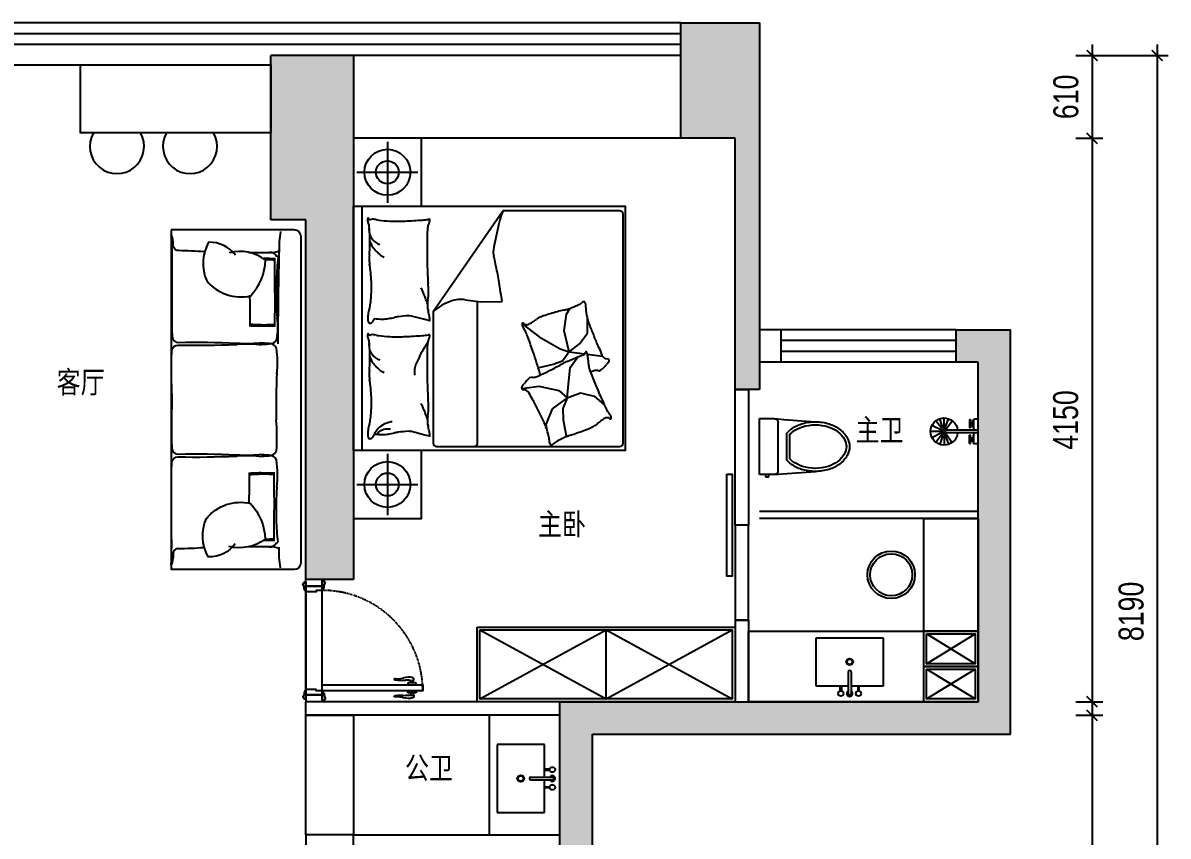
# Model space of a CAD drawing. Header units: millimetres. Extents: x -23568 to 99064, y -162914 to -58422.
# Drawn here: x 23442 to 31877, y -105884 to -99894 of the extents above; entities that cross this region are included whole.
import ezdxf

# ---------------------------------------------------------------- set-up
doc = ezdxf.new("R2010")
doc.units = ezdxf.units.MM
doc.header["$LTSCALE"] = 0.01
doc.linetypes.add('DASHED', pattern=[0.75, 0.5, -0.25])
doc.layers.add('FF-FURN', color=51, linetype='Continuous')
doc.styles.add('-宋体', font='simfang.ttf', dxfattribs={"width": 0.8})
doc.styles.add('DIM_FONT', font='SIMPLEX.shx', dxfattribs={"width": 0.8})
doc.styles.add('英文字体', font='stylu.ttf', dxfattribs={"width": 0.8})
doc.dimstyles.new('t-60', dxfattribs={"dimscale": 80, "dimtxt": 2.3, "dimasz": 1, "dimexe": 1, "dimexo": 1, "dimgap": 0.5, "dimtad": 0, "dimdec": 0, "dimrnd": 5, "dimzin": 0, "dimdsep": 46, "dimtxsty": '英文字体', "dimblk": 'ARCHTICK', "dimcen": 0.09, "dimdle": 1, "dimclrd": 8, "dimclre": 8, "dimclrt": 2, "dimadec": 0, "dimazin": 0, "dimtfac": 1, "dimtdec": 0, "dimtix": 1, "dimtmove": 2, "dimatfit": 2, "dimldrblk": 'DOT', "dimfxl": 0, "dimtvp": 1, "dimtolj": 1, "dimtzin": 0, "dimarcsym": 0})

# ---------------------------------------------------------------- blocks, each defined once
blk = doc.blocks.new('_ArchTick')
at = {"color": 0, "linetype": 'ByBlock', "const_width": 0.15}
blk.add_lwpolyline([(-0.5, -0.5), (0.5, 0.5)], dxfattribs=at)
blk = doc.blocks.new('*D20')
at = {"color": 8, "lineweight": -2, "transparency": 16777216}
for p, q in [((31317.3, -100053.9), (31317.3, -100823.9)), ((31197.3, -100133.9), (31397.3, -100133.9)), ((31197.3, -100743.9), (31397.3, -100743.9))]:
    blk.add_line(p, q, dxfattribs=at)
at = {"layer": 'Defpoints', "color": 0, "transparency": 16777216}
for p in [(31117.3, -100133.9), (31117.3, -100743.9), (31317.3, -100743.9)]:
    blk.add_point(p, dxfattribs=at)
at = {"color": 8, "lineweight": -2, "transparency": 16777216, "xscale": 80, "yscale": 80, "zscale": 80}
for p, rotation in [((31317.3, -100133.9), 90), ((31317.3, -100743.9), 270)]:
    blk.add_blockref('_ArchTick', p, dxfattribs=dict(at, rotation=rotation))
at = {"color": 2, "transparency": 16777216, "insert": (31125.1, -100438.9), "char_height": 184, "attachment_point": 5, "rotation": 90, "style": '英文字体'}
blk.add_mtext('\\A1;610', dxfattribs=at)
blk = doc.blocks.new('_DOT')
at = {"color": 0, "linetype": 'ByBlock'}
blk.add_line((-0.5, 0), (-1, 0), dxfattribs=at)
at = {"color": 0, "linetype": 'ByBlock', "const_width": 0.5}
blk.add_lwpolyline([(-0.25, 0, 1), (0.25, 0, 1)], format="xyb", close=True, dxfattribs=at)
blk = doc.blocks.new('*D21')
at = {"color": 8, "lineweight": -2, "transparency": 16777216}
for p, q in [((31317.3, -100663.9), (31317.3, -104973.9)), ((31197.3, -100743.9), (31397.3, -100743.9)), ((31197.3, -104893.9), (31397.3, -104893.9))]:
    blk.add_line(p, q, dxfattribs=at)
at = {"layer": 'Defpoints', "color": 0, "transparency": 16777216}
for p in [(31117.3, -100743.9), (31117.3, -104893.9), (31317.3, -104893.9)]:
    blk.add_point(p, dxfattribs=at)
at = {"color": 8, "lineweight": -2, "transparency": 16777216, "xscale": 80, "yscale": 80, "zscale": 80}
for p, rotation in [((31317.3, -100743.9), 90), ((31317.3, -104893.9), 270)]:
    blk.add_blockref('_ArchTick', p, dxfattribs=dict(at, rotation=rotation))
at = {"color": 2, "transparency": 16777216, "insert": (31123.7, -102818.9), "char_height": 184, "attachment_point": 5, "rotation": 90, "style": '英文字体'}
blk.add_mtext('\\A1;4150', dxfattribs=at)
blk = doc.blocks.new('*D22')
at = {"color": 8, "lineweight": -2, "transparency": 16777216}
for p, q in [((31317.3, -104913.9), (31317.3, -107553.9)), ((31197.3, -104993.9), (31397.3, -104993.9)), ((31197.3, -107473.9), (31397.3, -107473.9))]:
    blk.add_line(p, q, dxfattribs=at)
at = {"layer": 'Defpoints', "color": 0, "transparency": 16777216}
for p in [(31117.3, -104993.9), (31117.3, -107473.9), (31317.3, -107473.9)]:
    blk.add_point(p, dxfattribs=at)
at = {"color": 8, "lineweight": -2, "transparency": 16777216, "xscale": 80, "yscale": 80, "zscale": 80}
for p, rotation in [((31317.3, -104993.9), 90), ((31317.3, -107473.9), 270)]:
    blk.add_blockref('_ArchTick', p, dxfattribs=dict(at, rotation=rotation))
at = {"color": 2, "transparency": 16777216, "insert": (31123.7, -106233.9), "char_height": 184, "attachment_point": 5, "rotation": 90, "style": '英文字体'}
blk.add_mtext('\\A1;2480', dxfattribs=at)
blk = doc.blocks.new('*D35')
at = {"color": 8, "lineweight": -2, "transparency": 16777216}
for p, q in [((31797.3, -100053.9), (31797.3, -108403.9)), ((31397.3, -100133.9), (31877.3, -100133.9)), ((31397.3, -108323.9), (31877.3, -108323.9))]:
    blk.add_line(p, q, dxfattribs=at)
at = {"layer": 'Defpoints', "color": 0, "transparency": 16777216}
for p in [(31317.3, -100133.9), (31317.3, -108323.9), (31797.3, -108323.9)]:
    blk.add_point(p, dxfattribs=at)
at = {"color": 8, "lineweight": -2, "transparency": 16777216, "xscale": 80, "yscale": 80, "zscale": 80}
for p, rotation in [((31797.3, -100133.9), 90), ((31797.3, -108323.9), 270)]:
    blk.add_blockref('_ArchTick', p, dxfattribs=dict(at, rotation=rotation))
at = {"color": 2, "transparency": 16777216, "insert": (31605.6, -104228.9), "char_height": 184, "attachment_point": 5, "rotation": 90, "style": '英文字体'}
blk.add_mtext('\\A1;8190', dxfattribs=at)
blk = doc.blocks.new('dfqew')
at = {"color": 4}
for p, q in [((-4534.3, -9019.4), (-4534.3, -7019.4)), ((-4534.3, -7019.4), (-2734.3, -7019.4)), ((-2734.3, -7019.4), (-2734.3, -9019.4)), ((-2734.3, -9019.4), (-4534.3, -9019.4))]:
    blk.add_line(p, q, dxfattribs=at)
at = {"color": 8}
for p, q in [((-4534.3, -7082.2), (-2734.3, -7082.2)), ((-4419.8, -7545.4), (-4395.1, -7446.3)), ((-3568.8, -7545.4), (-3544, -7446.3)), ((-4428.9, -7581.4), (-4419.8, -7545.4)), ((-3577.8, -7581.4), (-3568.8, -7545.4)), ((-4503.3, -7629.6), (-4503.3, -8980.8)), ((-3510.1, -7605.6), (-4479.3, -7605.6)), ((-3510.1, -7605.6), (-2768.4, -8118.5)), ((-3423.1, -7842.8), (-3439.4, -7957.3)), ((-4479.3, -7932.7), (-3435.9, -7932.7)), ((-3439.4, -7957.3), (-3437.3, -8113.4)), ((-2768.4, -8980.8), (-2768.4, -8118.5)), ((-4077, -8261.3), (-4060.5, -8385.1)), ((-3601.2, -8261.5), (-3696.2, -8386.2)), ((-4060.5, -8385.1), (-4091.5, -8531.5)), ((-3900.2, -8490.5), (-3923.9, -8383.8)), ((-3696.2, -8386.2), (-3786.3, -8542.7)), ((-4341.3, -8436.6), (-4370.2, -8440.8)), ((-4227.7, -8482), (-4341.3, -8436.6)), ((-4145.2, -8593.4), (-4227.7, -8482)), ((-3876.5, -8559.3), (-3900.2, -8490.5)), ((-4425.9, -8585.2), (-4429.8, -8592.9)), ((-4308.2, -8564.5), (-4425.9, -8585.2)), ((-4225.7, -8560.4), (-4308.2, -8564.5)), ((-4145.2, -8593.4), (-4225.7, -8560.4)), ((-4091.5, -8531.5), (-4145.2, -8593.4)), ((-4145.2, -8593.4), (-4108, -8692.4)), ((-4145.2, -8593.4), (-3922.2, -8616.1)), ((-3877.5, -8592.5), (-3849.9, -8660)), ((-3807.7, -8609), (-3876.5, -8559.3)), ((-3786.3, -8542.7), (-3807.7, -8609)), ((-3807.7, -8609), (-3653.5, -8571.1)), ((-3653.5, -8571.1), (-3530.2, -8587.7)), ((-3530.2, -8587.7), (-3486.9, -8611.8)), ((-3922.2, -8616.1), (-3862.4, -8659.4)), ((-3862.4, -8659.4), (-3847.9, -8669.7)), ((-3849.9, -8660), (-3828.6, -8712.2)), ((-3807.7, -8609), (-3821.8, -8722)), ((-3807.7, -8609), (-3748.4, -8684.9)), ((-3748.4, -8684.9), (-3670.1, -8741.8)), ((-4108, -8692.4), (-4132.8, -8791.4)), ((-3824, -8739.6), (-3838.2, -8853.1)), ((-3670.1, -8741.8), (-3558.6, -8741.8)), ((-4132.8, -8791.4), (-4197.1, -8866.5)), ((-4479.3, -9004.8), (-2792.4, -9004.8))]:
    blk.add_line(p, q, dxfattribs=at)
for centre, radius, start, end in [((-4432.5, -7141.9), 15.7, 101.27238, 206.58052), ((-4409.9, -7130.6), 41, 206.58052, 265.59979), ((-4414.4, -7232.9), 108.5, 90, 101.27238), ((-4414.4, -7317.8), 193.4, 81.56281, 90), ((-4439.7, -7488.3), 365.7, 74.25602, 81.56281), ((-4261.6, -6856.5), 290.7, 254.25602, 262.45315), ((-4192.2, -6332.5), 819.2, 262.45315, 270), ((-4192.2, -5893), 1258.8, 270, 276.0867), ((-4126, -6513.1), 635.1, 276.0867, 280.18988), ((-3981.3, -7318.2), 182.9, 92.53859, 100.18988), ((-3974, -7482.8), 347.6, 85.19815, 92.53859), ((-3857.2, -6092.2), 1047.8, 265.19815, 269.42426), ((-3596.2, -7530.9), 470, 128.38857, 133.81151), ((-3830.8, -7234.8), 92.1, 117.23959, 128.38857), ((-3744.5, -7402.5), 280.8, 110.86028, 117.23959), ((-3849.7, -5347), 1793.1, 269.42426, 271.90789), ((-3754.8, -7252), 119, 126.08636, 143.82335), ((-3754.8, -7252), 119, 105.93524, 126.08636), ((-3822.8, -6154.7), 984.9, 271.90789, 275.25919), ((-3754.8, -7252), 119, 85.78412, 105.93524), ((-3738.5, -7071.1), 64.7, 275.25919, 300.65125), ((-3687.8, -7156.6), 34.7, 85.69746, 120.65125), ((-3687.5, -7152), 30.1, 68.2117, 85.69746), ((-3665.6, -7140.3), 18.7, 158.0096, 201.42098), ((-3973, -7125.3), 295.2, 347.89054, 351.86652), ((-3678.2, -7135.2), 5.13, 78.10694, 158.0096), ((-3719.7, -7161.5), 39.3, 351.86652, 21.42098), ((-3676.6, -7127.4), 2.78, 258.10694, 19.56397), ((-3677.8, -7127.9), 4.1, 19.56397, 68.2117), ((-3581.5, -7141.9), 15.7, 101.27238, 206.58052), ((-3558.8, -7130.6), 41, 206.58052, 265.59979), ((-3563.3, -7232.9), 108.5, 90, 101.27238), ((-3563.3, -7317.8), 193.4, 81.56281, 90), ((-3588.6, -7488.3), 365.7, 74.25602, 81.56281), ((-3410.5, -6856.5), 290.7, 254.25602, 262.45315), ((-3341.1, -6332.5), 819.2, 262.45315, 270), ((-3341.1, -5893), 1258.8, 270, 276.0867), ((-3275, -6513.1), 635.1, 276.0867, 280.18988), ((-3130.3, -7318.2), 182.9, 92.53859, 100.18988), ((-3123, -7482.8), 347.6, 85.19815, 92.53859), ((-3006.1, -6092.2), 1047.8, 265.19815, 269.42426), ((-2745.1, -7530.9), 470, 128.38857, 133.81151), ((-2979.7, -7234.8), 92.1, 117.23959, 128.38857), ((-2893.4, -7402.5), 280.8, 110.86028, 117.23959), ((-2998.6, -5347), 1793.1, 269.42426, 271.90789), ((-2903.7, -7252), 119, 126.08636, 143.82335), ((-2903.7, -7252), 119, 105.93524, 126.08636), ((-2971.7, -6154.7), 984.9, 271.90789, 275.25919), ((-2903.7, -7252), 119, 85.78412, 105.93524), ((-2887.4, -7071.1), 64.7, 275.25919, 300.65125), ((-2836.7, -7156.6), 34.7, 85.69746, 120.65125), ((-2836.4, -7152), 30.1, 68.2117, 85.69746), ((-2814.5, -7140.3), 18.7, 158.0096, 201.42098), ((-3121.9, -7125.3), 295.2, 347.89054, 351.86652), ((-2868.6, -7161.5), 39.3, 351.86652, 21.42098), ((-2827.1, -7135.2), 5.13, 78.10694, 158.0096), ((-2825.5, -7127.4), 2.78, 258.10694, 19.56397), ((-2826.7, -7127.9), 4.1, 19.56397, 68.2117), ((-3826.6, -7235.3), 590.2, 173.76764, 180), ((-4172, -7235.3), 244.8, 180, 189.68437), ((-4478.8, -7277.7), 107.8, 41.44291, 53.73593), ((-4490.1, -7320.9), 167.9, 45.09762, 62.79641), ((-4445.3, -7248.1), 63.1, 25.35512, 41.44291), ((-4552.1, -7298.7), 181.3, 21.81492, 25.35512), ((-4612.8, -7323), 246.7, 18.7799, 21.81492), ((-4443.1, -7265.3), 67.4, 0, 18.7799), ((-4490.1, -7320.9), 167.9, 27.39883, 45.09762), ((-4490.1, -7320.9), 167.9, 16.51498, 27.39883), ((-3739, -7339.7), 240.2, 151.68324, 156.99723), ((-3898.4, -7253.8), 59.2, 140.96506, 151.68324), ((-3734.5, -7386.8), 270.2, 133.81151, 140.96506), ((-3754.8, -7252), 119, 143.82335, 161.56035), ((-2601.6, -7351.8), 1095.7, 172.3191, 176.63125), ((-3451.6, -7237.1), 238, 167.89054, 172.3191), ((-2975.5, -7235.3), 590.2, 173.76764, 180), ((-3320.9, -7235.3), 244.8, 180, 189.68437), ((-2887.9, -7339.7), 240.2, 151.68324, 156.99723), ((-3047.3, -7253.8), 59.2, 140.96506, 151.68324), ((-2883.4, -7386.8), 270.2, 133.81151, 140.96506), ((-2903.7, -7252), 119, 143.82335, 161.56035), ((-1750.6, -7351.8), 1095.7, 172.3191, 176.63125), ((-2600.5, -7237.1), 238, 167.89054, 172.3191), ((-3369.9, -7098.4), 1058.4, 189.68437, 192.19838), ((-4776.4, -7402.4), 380.5, 8.00505, 12.19838), ((-4485.5, -7265.3), 109.8, 345.31489, 0), ((-4490.1, -7320.9), 167.9, 5.63113, 16.51498), ((-2882.3, -7335.2), 814.5, 176.63125, 181.63309), ((-2518.8, -7098.4), 1058.4, 189.68437, 192.19838), ((-3925.3, -7402.4), 380.5, 8.00505, 12.19838), ((-2031.3, -7335.2), 814.5, 176.63125, 181.63309), ((-5182.4, -7459.5), 790.5, 2.66488, 8.00505), ((-4473.9, -7426.6), 81.3, 345.95481, 2.66488), ((-2058.9, -7311.8), 1638.3, 181.63309, 183.05496), ((12644.6, -6527), 16362.7, 183.05496, 183.50486), ((-4331.3, -7459.5), 790.5, 2.66488, 8.00505), ((-3622.8, -7426.6), 81.3, 345.95481, 2.66488), ((-1207.8, -7311.8), 1638.3, 181.63309, 183.05496), ((13495.7, -6527), 16362.7, 183.05496, 183.50486), ((-3957.9, -7794.6), 326.5, 85.91723, 93.5552), ((-3939.6, -7538.4), 69.6, 69.32572, 85.91723), ((-4129.7, -8042.1), 608, 65.67347, 69.32572), ((-4587.3, -9054.3), 1718.7, 63.50152, 65.67347), ((-4427.8, -7581.7), 1.1, 165.95506, 274.08294), ((-4450.8, -7258.7), 324.9, 274.08294, 279.4841), ((-4442.7, -7307.3), 275.6, 279.4841, 287.38641), ((-4317.4, -7707.4), 143.7, 96.43405, 107.38641), ((-4313.9, -7738.6), 175.1, 78.44144, 96.43405), ((-4566.7, -6717), 886.4, 287.19822, 289.42798), ((-4223.5, -7296.6), 276.1, 258.44144, 272.74906), ((-4566.7, -6717), 886.4, 289.42798, 291.65774), ((-4566.7, -6717), 886.4, 291.65774, 293.48441), ((-4566.7, -6717), 886.4, 293.48441, 295.31107), ((-4291.1, -5888.6), 1685.7, 272.74906, 274.61758), ((-4037.9, -9023.9), 1459.7, 92.60963, 94.61758), ((-3920.7, -11596.1), 4034.6, 90.97038, 92.60963), ((-3872.8, -14423.2), 6862.2, 89.71346, 90.97038), ((-3845.4, -8957.9), 1396.8, 86.42603, 89.71346), ((-3987.8, -7851.8), 375.2, 57.86502, 63.50152), ((-4253.3, -8274.5), 874.3, 54.17371, 57.86502), ((-3769.3, -7738.5), 175.1, 77.13096, 86.42603), ((-3742.4, -7620.9), 54.3, 62.71588, 77.13096), ((-3675.3, -7490.7), 92.1, 242.71588, 253.77885), ((-3671.7, -7478.3), 105, 253.77885, 262.87961), ((-3302.8, -7503.8), 385.4, 183.50486, 189.99836), ((-3684.5, -7580.9), 1.59, 262.87961, 343.30223), ((-3705.2, -7574.7), 23.2, 343.30223, 9.99836), ((-3576.7, -7581.7), 1.1, 165.95506, 274.08294), ((-3599.8, -7258.7), 324.9, 274.08294, 279.4841), ((-3591.6, -7307.3), 275.6, 279.4841, 287.38641), ((-3466.3, -7707.4), 143.7, 96.43405, 107.38641), ((-3462.8, -7738.6), 175.1, 78.44144, 96.43405), ((-3715.6, -6717), 886.4, 287.19822, 289.42798), ((-3372.4, -7296.6), 276.1, 258.44144, 272.74906), ((-3715.6, -6717), 886.4, 289.42798, 291.65774), ((-3715.6, -6717), 886.4, 291.65774, 293.48441), ((-3715.6, -6717), 886.4, 293.48441, 295.31107), ((-3440, -5888.6), 1685.7, 272.74906, 274.61758), ((-3186.8, -9023.9), 1459.7, 92.60963, 94.61758), ((-3069.6, -11596.1), 4034.6, 90.97038, 92.60963), ((-3021.7, -14423.2), 6862.2, 89.71346, 90.97038), ((-2994.4, -8957.9), 1396.8, 86.42603, 89.71346), ((-2918.2, -7738.5), 175.1, 77.13096, 86.42603), ((-2891.3, -7620.9), 54.3, 62.71588, 77.13096), ((-2824.2, -7490.7), 92.1, 242.71588, 253.77885), ((-2820.6, -7478.3), 105, 253.77885, 262.87961), ((-2451.7, -7503.8), 385.4, 183.50486, 189.99836), ((-2833.4, -7580.9), 1.59, 262.87961, 343.30223), ((-2854.1, -7574.7), 23.2, 343.30223, 9.99836), ((-4479.3, -7629.6), 24, 90, 180), ((-3856.6, -7892.8), 450.1, 20.14884, 39.64454), ((-3637, -7812.2), 216.1, 351.86442, 20.14884), ((-4479.3, -7908.7), 24, 180, 270), ((-4044.5, -3618.2), 4536.1, 277.692, 279.49502), ((-3808.5, -5029.1), 3105.6, 279.49502, 281.67414), ((-3791, -5113.9), 3018.9, 281.67414, 283.1904), ((-3048.9, -8280.1), 233, 97.73038, 103.1904), ((-3070.9, -8118.3), 69.8, 79.27244, 97.73038), ((-3965.8, -12842), 4877.5, 77.07446, 79.27244), ((-3051.2, -8857), 788.9, 74.06481, 77.07446), ((-3439.2, -10216), 2202.2, 72.26361, 74.06481), ((-4072.5, -8272.2), 15.3, 51.18639, 183.24549), ((-4115.3, -8325.5), 83.6, 45.8726, 51.18639), ((-4019.3, -8226.5), 54.2, 225.8726, 232.47126), ((-3593.7, -8331.7), 72.2, 110.34521, 128.58539), ((-3604.1, -8303.7), 42.3, 86.05164, 110.34521), ((-3601.6, -8266.8), 5.32, 13.28084, 86.05164), ((-3603.7, -8267.3), 7.55, 306.57918, 13.28084), ((-3085.3, -10506.4), 2419.5, 116.41465, 117.49986), ((-5815, -5010.9), 3716.6, 296.41465, 297.29024), ((-4130.7, -8275.5), 43, 297.29024, 3.24549), ((-3772.8, -7905.5), 459, 232.47126, 233.7837), ((-4512.3, -8915.3), 792.6, 52.78491, 53.7837), ((-4190.8, -8492.1), 261.1, 46.47756, 52.78491), ((-4075, -8370.1), 92.9, 35.89357, 46.47756), ((-4021.7, -8331.5), 27.1, 351.95082, 35.89357), ((-3940.4, -8343), 55, 171.95082, 202.41622), ((-5042.3, -4776), 3774, 286.60846, 289.08362), ((-5807.1, -2565.5), 6113.1, 289.08362, 290.12867), ((-4049.1, -7362), 1004.5, 290.12867, 292.70692), ((-3698, -8201), 95, 292.70692, 308.58539), ((-3514.8, -8300.7), 92.6, 169.59261, 177.27138), ((-3588.9, -8297.1), 18.3, 177.27138, 194.57091), ((-3561, -8289.9), 47.2, 194.57091, 206.81793), ((-3589.1, -8287), 17, 126.57918, 169.59261), ((-3226.1, -8120.6), 422.4, 206.81793, 210.90563), ((-3388.9, -8218), 232.7, 210.90563, 219.70047), ((-4625.9, -7737.3), 748.4, 290.74863, 297.49208), ((-7514.6, -2186.3), 7006, 297.49208, 297.84822), ((-821.5, -14855.1), 7322.2, 117.49986, 117.84822), ((-2875.9, -7903.9), 1206.5, 202.41622, 205.05285), ((-4003.6, -8258.5), 139.9, 280.73662, 286.60846), ((-2135.1, -7557.7), 2024.2, 205.05285, 207.08835), ((-3642.7, -8428.8), 97.2, 26.07349, 39.70047), ((-3767.2, -8489.7), 235.8, 17.8396, 26.07349), ((-5830.8, -9153.8), 2403.6, 15.26254, 17.8396), ((-4486.9, -8475), 6.97, 121.69174, 179.03864), ((-4473.8, -8475.2), 20.1, 179.03864, 229.49135), ((-4458.5, -8521), 61.1, 103.04023, 121.69174), ((-4545.7, -8559.4), 90.6, 26.33318, 49.49135), ((-4456.1, -8531.5), 71.8, 86.61188, 103.04023), ((-7327.3, -9936.1), 3194.3, 25.17315, 26.33318), ((-4447.4, -8384.3), 75.6, 266.61188, 282.62522), ((-4543.6, -7954.6), 516, 282.62522, 290.74863), ((-2265, -7624.1), 1878.3, 207.08835, 209.93597), ((-4631.6, -8669.2), 215.7, 20.70812, 25.17315), ((-5042.1, -8824.3), 654.5, 18.23689, 20.70812), ((-4115.6, -8689.8), 257.2, 22.23548, 29.93597), ((-5420, -9041.7), 1977.8, 13.841, 15.26254), ((-2864.1, -8412), 654.5, 193.841, 196.31224), ((-3285.3, -8535.2), 215.7, 196.31224, 200.77727), ((-2542, -8000.6), 1977.8, 198.23689, 199.65842), ((-2141, -7857.3), 2403.6, 199.65842, 202.23548), ((-500.4, -7478.6), 3194.3, 200.77727, 201.9373), ((-3379.3, -8638.1), 90.6, 201.9373, 225.09547), ((-4147.6, -8677.6), 235.8, 202.23548, 210.46937), ((-2591.6, -12282.7), 3774, 111.00435, 113.4795), ((-5094.5, -9163.7), 1206.5, 18.02034, 19.34479), ((-3894.2, -8890.1), 139.9, 98.12157, 111.00435), ((-3902.7, -8830.4), 79.6, 85.48816, 98.12157), ((-3889.7, -8665.8), 85.5, 265.48816, 277.67836), ((-3907.1, -8537.2), 215.2, 277.67836, 284.88069), ((-3791.5, -8972), 234.6, 97.98224, 104.88069), ((-3803, -8701.7), 27.7, 202.23548, 252.81326), ((-3818.5, -8780), 40.8, 85.74068, 97.98224), ((-3814.6, -8728.3), 11, 265.74068, 289.37993), ((-3812.8, -8733.5), 5.6, 289.37993, 72.81326), ((-3362.3, -9463.9), 748.4, 106.35275, 113.0962), ((-3427.8, -9241), 516, 98.22934, 106.35275), ((-3490.8, -8805.1), 75.6, 82.216, 98.22934), ((-3470.8, -8659), 71.8, 262.216, 278.64435), ((-3469.2, -8669.7), 61.1, 278.64435, 297.29586), ((-3457.5, -8716.6), 20.1, 354.64276, 45.09547), ((-3444.4, -8717.8), 6.97, 297.29586, 354.64276), ((-4267, -8747.9), 97.2, 210.46937, 224.09635), ((-4504, -8977.5), 232.7, 35.30151, 44.09635), ((-4658.8, -9087.1), 422.4, 31.21381, 35.30151), ((-1659.7, -14428.1), 6113.1, 113.4795, 114.52455), ((-3999.4, -8807.4), 55, 347.55494, 18.02034), ((-3919.3, -8825.1), 27.1, 167.55494, 211.49769), ((-3863.2, -8790.7), 92.9, 211.49769, 222.08167), ((-3738.3, -8678), 261.1, 222.08167, 228.38902), ((-3814.9, -8889.3), 43, 112.89436, 178.84961), ((-2385.7, -12273.5), 3716.6, 112.01877, 112.89436), ((-4686.2, -6584.9), 2419.5, 292.01877, 293.10398), ((-6610.1, -2075.4), 7322.2, 293.10398, 293.45233), ((-907.6, -15220), 7006, 113.0962, 113.45233), ((-4293.5, -8911.9), 7.55, 130.97506, 197.67673), ((-4295.7, -8912.6), 5.32, 197.67673, 270.44752), ((-4309.6, -8893.4), 17, 310.97506, 353.98849), ((-4337.9, -8892.7), 47.2, 18.96679, 31.21381), ((-4296, -8875.6), 42.3, 270.44752, 294.74109), ((-4310.6, -8883.3), 18.3, 1.66726, 18.96679), ((-4384.8, -8885.5), 92.6, 353.98849, 1.66726), ((-4308.5, -8848.5), 72.2, 294.74109, 312.98127), ((-4194.5, -8970.8), 95, 117.1028, 132.98127), ((-3780.1, -9780.4), 1004.5, 114.52455, 117.1028), ((-3385.4, -8280.7), 792.6, 228.38902, 229.38782), ((-4200.1, -9230.8), 459, 48.07538, 49.38782), ((-3929.7, -8929.6), 54.2, 41.47671, 48.07538), ((-3826.4, -8838.3), 83.6, 221.47671, 226.7905), ((-3873.2, -8888.1), 15.3, 226.7905, 358.84961), ((-4479.3, -8980.8), 24, 180, 270), ((-2792.4, -8980.8), 24, 270, 0)]:
    blk.add_arc(centre, radius, start, end, dxfattribs=at)
blk = doc.blocks.new('门套门线条01【一卜川】')
at = {"color": 0, "linetype": 'ByBlock'}
blk.add_lwpolyline([(0, 0), (0, 7.5), (-9, 7.5), (-9, 13.5, -0.182064), (-37.4, 19.8, 0.571419), (-55.7, 13.5), (-60, 13.5), (-60, 0)], format="xyb", close=True, dxfattribs=at)
blk = doc.blocks.new('*U68')
at = {"color": 8, "linetype": 'ByBlock'}
for p, q in [((-89.6, 690.4), (-89.6, 675.2)), ((-75, 690.4), (-89.6, 690.4)), ((-89.6, 675.2), (-89.6, 640.4)), ((-89.6, 675.2), (-89.6, 640.4)), ((-75, 629.6), (-75, 690.4)), ((-30, 629.6), (-30, 690.4)), ((-30, 690.4), (-15.4, 690.4)), ((-15.4, 690.4), (-15.4, 675.2)), ((-15.4, 675.2), (-15.4, 640.4)), ((-15.4, 675.2), (-15.4, 640.4)), ((-107.2, 673.5), (-115.9, 673.5)), ((-107.2, 647.1), (-107.2, 673.5)), ((-89.6, 669.4), (-107.2, 669.4)), ((-89.6, 650.6), (-107.2, 650.6)), ((-89.6, 640.4), (-89.6, 629.6)), ((-89.6, 629.6), (-75, 629.6)), ((-15.4, 629.6), (-30, 629.6)), ((-15.4, 669.4), (2.2, 669.4)), ((-15.4, 650.6), (2.2, 650.6)), ((-15.4, 640.4), (-15.4, 629.6)), ((2.2, 647.1), (2.2, 673.5)), ((2.2, 673.5), (10.9, 673.5)), ((-30, 0), (-770, 0)), ((-40, -120), (-760, -120))]:
    blk.add_line(p, q, dxfattribs=at)
at = {"color": 4, "linetype": 'ByBlock'}
blk.add_lwpolyline([(-30, 0), (-75, 0), (-75, 740), (-30, 740)], close=True, dxfattribs=at)
for points in [[(-760, -120), (-800, -120), (-800, 0), (-770, 0), (-770, -45), (-760, -45), (-760, -120)], [(-40, -120), (0, -120), (0, 0), (-30, 0), (-30, -45), (-40, -45), (-40, -120)]]:
    blk.add_lwpolyline(points, dxfattribs=at)
at = {"color": 8, "linetype": 'DASHED', "lineweight": -2}
blk.add_arc((-30, 0), 740, 90.00008, 180, dxfattribs=at)
at = {"color": 8, "linetype": 'ByBlock'}
for centre, major_axis, start_param, end_param in [((-10.9, 636.6), (-120, 0.1), -0.233047, 0.306451), ((-115.9, 661.3), (-8.59, 8.59), 5.497787, 6.813202), ((-264.2, 552.2), (-147, -1.8), 3.194781, 3.464277), ((-443.4, 580.7), (-336.3, 0.1), 3.005111, 3.247916), ((-23.6, 626.2), (-86, 0), -0.231441, 0.114669), ((-112.2, 647.1), (-3.58, -3.58), 2.124304, 2.356194), ((-99, 537.5), (-13.7, 13.7), 0.647464, 1.248663), ((-247, 554.8), (-91.7, 91.7), 3.813778, 3.981187), ((-115.4, 529.4), (-0.729, 0.729), 1.325662, 2.819982), ((-118.6, 536), (-5.92, -5.92), 1.238085, 2.228964)]:
    blk.add_ellipse(centre, major_axis=major_axis, ratio=1, start_param=start_param, end_param=end_param, dxfattribs=at)
at = {"color": 8, "linetype": 'ByBlock', "extrusion": (0, 0, -1)}
for centre, major_axis, start_param, end_param in [((338.4, 580.7), (336.3, 0.1), 3.005111, 3.247916), ((7.2, 647.1), (3.58, -3.58), 2.124304, 2.356194), ((-81.4, 626.2), (86, 0), -0.231441, 0.114669), ((10.9, 661.3), (8.59, 8.59), 5.497787, 6.813202), ((159.2, 552.2), (147, -1.8), 3.194781, 3.464277), ((-94.1, 636.6), (120, 0.1), -0.233047, 0.306451), ((13.6, 536), (5.92, -5.92), 1.238085, 2.228964), ((10.4, 529.4), (0.729, 0.729), 1.325662, 2.819982), ((-6, 537.5), (13.7, 13.7), 0.647464, 1.248663), ((142, 554.8), (91.7, 91.7), 3.813778, 3.981187)]:
    blk.add_ellipse(centre, major_axis=major_axis, ratio=1, start_param=start_param, end_param=end_param, dxfattribs=at)
at = {"color": 4}
blk.add_blockref('门套门线条01【一卜川】', (-780, 0), dxfattribs=at)
at = {"color": 4, "xscale": -1}
blk.add_blockref('门套门线条01【一卜川】', (-20, 0), dxfattribs=at)
at = {"color": 4, "xscale": -1, "rotation": 180}
blk.add_blockref('门套门线条01【一卜川】', (-770, -120), dxfattribs=at)
at = {"color": 4, "rotation": 180}
blk.add_blockref('门套门线条01【一卜川】', (-30, -120), dxfattribs=at)
blk = doc.blocks.new('werrrrrr')
at = {"color": 4}
for p, q in [((79297.3, -104523.9), (78947.3, -104523.9)), ((78947.3, -104523.9), (78947.3, -105023.9)), ((79297.3, -104758.9), (79297.3, -104523.9)), ((79297.3, -104763.9), (79297.3, -104758.9)), ((79335.4, -104704.6), (79304.7, -104704.6)), ((79304.7, -104704.6), (79304.7, -104712.8)), ((79304.7, -104712.8), (79335.4, -104712.8)), ((79195.2, -104763.9), (79354.5, -104763.9)), ((79195.2, -104783.9), (79354.5, -104783.9)), ((79297.3, -105023.9), (79297.3, -104783.9)), ((79304.7, -104843.2), (79304.7, -104834.9)), ((79304.7, -104834.9), (79335.4, -104834.9)), ((79335.4, -104843.2), (79304.7, -104843.2)), ((78947.3, -105023.9), (79297.3, -105023.9))]:
    blk.add_line(p, q, dxfattribs=at)
for centre, radius in [((79121.2, -104773.9), 25), ((79121.2, -104773.9), 20), ((79354.5, -104708.7), 19.5), ((79354.5, -104839), 19.5)]:
    blk.add_circle(centre, radius, dxfattribs=at)
for centre, radius, start, end in [((79354.5, -104773.9), 21.4, 207.80207, 152.19793), ((79195.2, -104773.9), 10, 90, 270), ((79354.5, -104773.9), 10, 270, 90)]:
    blk.add_arc(centre, radius, start, end, dxfattribs=at)
blk = doc.blocks.new('dgweeee')
at = {"color": 4}
for points in [[(49147.5, -97072.9), (51647.5, -97072.9), (51647.5, -96166.7, 0.414213), (51597.5, -96116.7), (49197.5, -96116.5, 0.413719), (49147.5, -96166.6), (49147.5, -97072.9)], [(49300.2, -97020.2, -0.447073), (49252.4, -97058.9, 0.096037), (49180.9, -97072.9, -0.010438), (49505.5, -97069.3), (49796, -97068.2, 0.01864), (49935.8, -97066.4, 0.392553), (49975.6, -97019.3, -0.014308), (49981.1, -96594.3, 0.002059), (49981.6, -96586.1)], [(50353.4, -97069.2), (50207.3, -97070.6, -0.015228), (50036.1, -97068.7, -0.392553), (49996.3, -97021.6, 0.014308), (49990.8, -96596.6, -0.002059), (49990.3, -96588.4)], [(50353.4, -97069.2), (50587.2, -97070.6, 0.015228), (50758.3, -97068.7, 0.392553), (50798.2, -97021.6, -0.014308), (50803.6, -96596.6, 0.002059), (50804.2, -96588.4)], [(51494.8, -97022.5, 0.457762), (51542.6, -97058.9, -0.096037), (51614.1, -97072.9, 0.019603), (51339.5, -97071.7), (51049.1, -97070.6, -0.01373), (50859.3, -97068.7, -0.392553), (50819.4, -97021.6, 0.014308), (50814, -96596.6, -0.002059), (50813.4, -96588.4)]]:
    blk.add_lwpolyline(points, format="xyb", dxfattribs=at)
at = {"color": 8}
for points in [[(49334.6, -96599.1, 0.244175), (49238.4, -96798.3, 0.235398), (49522.4, -96811.6, 0.288726), (49632.4, -96487.4, 0.178897), (49369.7, -96378.4, 0.232884), (49316.5, -96645.3, 0.787595)], [(51460.5, -96601.4, -0.244175), (51556.6, -96800.6, -0.235398), (51272.7, -96813.9, -0.288726), (51162.6, -96489.7, -0.178897), (51425.3, -96380.8, -0.232884), (51478.5, -96647.6, -0.787595)]]:
    blk.add_lwpolyline(points, format="xyb", dxfattribs=at)
at = {"color": 4}
for centre, radius, start, end in [((49296.2, -95393.6), 885.5, 261.12763, 270.93534), ((50011.1, -66327.5), 29960, 268.60653, 269.95241), ((49164.4, -96335.9), 148.6, 358.07852, 22.53923), ((49360.8, -96340.9), 47.9, 108.91734, 189.71605), ((49346.6, -96291.1), 4.64, 81.00205, 254.25052), ((49571.4, -94137.4), 2160.7, 264.04568, 268.45267), ((49604.6, -93285.2), 3013.6, 268.25885, 273.78429), ((49864, -96779.6), 492.1, 79.60185, 97.93697), ((49937.2, -96340.9), 47.9, 350.28395, 71.08266), ((50034.7, -96343.2), 47.9, 108.91734, 189.71605), ((50125.7, -96996.8), 707, 83.37957, 98.67176), ((50436.3, -92038.3), 4262.8, 266.81832, 271.46398), ((50674.1, -98060.9), 1765.9, 86.71509, 94.18698), ((50759.8, -96343.2), 47.9, 350.28395, 71.08266), ((50857.8, -96343.2), 47.9, 108.91734, 189.71605), ((50955.3, -97089.5), 799.7, 83.81083, 98.12596), ((51206.2, -94234.9), 2066.2, 265.42943, 272.10271), ((51223.6, -94139.8), 2160.7, 271.54733, 275.95432), ((51448.5, -96293.4), 4.64, 285.74948, 98.99795), ((51434.2, -96343.2), 47.9, 350.28395, 71.08266), ((51630.6, -96338.2), 148.6, 157.46077, 181.92148), ((51498.9, -95395.9), 885.5, 269.06466, 278.87237), ((25818.2, -96351.2), 23495.4, 359.63576, 0.00539), ((54273.5, -96657.6), 4300.1, 175.88457, 176.88245), ((45698.4, -96659.9), 4300.1, 3.11755, 4.11543), ((55096.1, -96659.9), 4300.1, 175.88457, 176.88245), ((46521.5, -96659.9), 4300.1, 3.11755, 4.11543), ((74976.8, -96353.5), 23495.4, 179.99461, 180.36424), ((48786, -96518.6), 1197.6, 356.77198, 4.54485), ((51186, -96521), 1197.6, 175.45515, 183.22802), ((49608.5, -96521), 1197.6, 356.77198, 4.54485), ((52009.1, -96521), 1197.6, 175.45515, 183.22802), ((53405.7, -97106.3), 4106.4, 176.11278, 178.79898), ((47389.3, -97108.6), 4106.4, 1.20102, 3.88722)]:
    blk.add_arc(centre, radius, start, end, dxfattribs=at)
at = {"linetype": 'Continuous'}
for centre, start, end in [((25818.2, -96351.2), 359.33051, 359.34887), ((74976.8, -96353.5), 180.65113, 180.66949), ((25818.2, -96351.2), 358.83745, 358.83921), ((74976.8, -96353.5), 181.16079, 181.16255)]:
    blk.add_arc(centre, 23495.4, start, end, dxfattribs=at)
at = {"color": 8}
for points, knots in [([(49354.8, -96313.5, 0), (49455.6, -96312.5, 0), (49647.2, -96310.7, 0), (49748.9, -96311.1, 0), (49849.8, -96312.2, 0), (49859.9, -96312.3, 0)], [0, 0, 0, 0, 302.434168, 574.75593, 605.177034, 605.177034, 605.177034, 605.177034]), ([(49359.6, -96307.6, 0), (49359.3, -96334.7, 0), (49359.1, -96363.3, 0), (49358.8, -96392, 0), (49358.8, -96393.6, 0)], [0, 0, 0, 0, 81.223458, 85.934134, 85.934134, 85.934134, 85.934134]), ([(49845.6, -96308.9, 0), (49846.7, -96336.3, 0), (49848.8, -96387.6, 0), (49846.6, -96451.4, 0), (49844.1, -96487.7, 0), (49843.2, -96500.1, 0)], [0, 0, 0, 0, 82.269455, 153.955563, 191.385536, 191.385536, 191.385536, 191.385536]), ([(49856.3, -96308.9, 0), (49856.5, -96335.9, 0), (49857, -96387.2, 0), (49857.5, -96451, 0), (49854.8, -96487.7, 0), (49853.9, -96500.1, 0)], [0, 0, 0, 0, 81.223458, 153.900336, 191.33031, 191.33031, 191.33031, 191.33031]), ([(51440.3, -96315.8, 0), (51339.5, -96314.7, 0), (51164.6, -96312.8, 0), (51062.8, -96314.2, 0), (50961.9, -96314.5, 0), (50935.1, -96314.6, 0)], [0, 0, 0, 0, 302.434168, 524.756165, 605.176235, 605.176235, 605.176235, 605.176235]), ([(50938.8, -96311.2, 0), (50938.5, -96338.2, 0), (50938.1, -96389.5, 0), (50937.6, -96453.4, 0), (50940.3, -96490, 0), (50941.2, -96502.4, 0)], [0, 0, 0, 0, 81.223458, 153.900336, 191.33031, 191.33031, 191.33031, 191.33031]), ([(50949.4, -96311.2, 0), (50948.3, -96338.6, 0), (50946.3, -96389.9, 0), (50948.5, -96453.7, 0), (50951, -96490, 0), (50951.8, -96502.4, 0)], [0, 0, 0, 0, 82.269455, 153.955563, 191.385536, 191.385536, 191.385536, 191.385536]), ([(51435.5, -96310, 0), (51435.7, -96337, 0), (51436, -96365.7, 0), (51436.2, -96394.3, 0), (51436.2, -96395.9, 0)], [0, 0, 0, 0, 81.223458, 85.934134, 85.934134, 85.934134, 85.934134]), ([(49634.5, -96496.4, 0), (49648.7, -96496.5, 0), (49612.5, -96497.6, 0), (49638.6, -96494.1, 0), (49832.2, -96494.3, 0), (49858.5, -96494.3, 0)], [281.623434, 281.623434, 281.623434, 281.623434, 324.409835, 826.166979, 905.174903, 905.174903, 905.174903, 905.174903]), ([(51160.6, -96498.8, 0), (51146.3, -96498.9, 0), (51132.6, -96499.9, 0), (51106.4, -96496.4, 0), (50962.9, -96496.6, 0), (50936.5, -96496.6, 0)], [281.623434, 281.623434, 281.623434, 281.623434, 324.409835, 826.166979, 905.174903, 905.174903, 905.174903, 905.174903])]:
    blk.add_open_spline(points, degree=3, knots=knots, dxfattribs=at)
for points in [[(49370.2, -96307.6, 0), (49369.3, -96332, 0), (49368.3, -96356.3, 0), (49368.1, -96380.6, 0)], [(51424.8, -96310, 0), (51425.8, -96334.3, 0), (51426.8, -96358.6, 0), (51427, -96382.9, 0)]]:
    blk.add_open_spline(points, degree=3, dxfattribs=at)
blk = doc.blocks.new('A$C22154822')
at = {"color": 4, "linetype": 'ByBlock'}
for p, q in [((0, 619.2), (0, 595.1)), ((18, 619.2), (0, 619.2)), ((0, 595.1), (18, 595.1)), ((17.6, 553.5), (17.6, 663.3)), ((17.6, 663.3), (429.3, 663.3)), ((429.3, 663.3), (429.3, 553.5)), ((17.6, 553.5), (22.2, 492.9)), ((45, 526.1), (401.8, 526.1)), ((429.3, 553.5), (424, 483.9)), ((22.2, 492.9), (40.4, 251.6)), ((424, 483.9), (406.4, 251.6))]:
    blk.add_line(p, q, dxfattribs=at)
at = {"color": 8}
for p, q in [((124, 462), (322.8, 462)), ((132.9, 439.2), (313.9, 439.2))]:
    blk.add_line(p, q, dxfattribs=at)
at = {"color": 4, "linetype": 'ByBlock', "extrusion": (0, 0, -1)}
for centre, major_axis, start_param, end_param in [((45, 553.5), (-27.4, 0.2), 4.706406, 6.277203), ((401.8, 553.5), (27.4, 0.2), 0.005983, 1.576779), ((382.3, 251.6), (-341.9, 2.5), -0.308477, -0.007269), ((64.5, 251.6), (-341.9, 3.3), 3.131975, 3.433183), ((304.3, 227.4), (-260.2, 4.9), -0.662429, -0.320136), ((142.5, 227.4), (-260.1, 6), 3.419823, 3.762116), ((254.8, 190.3), (-198.3, 3), -1.081292, -0.658592), ((223.4, 133.4), (133.4, 0.4), 1.573509, 2.078105), ((223.4, 133.4), (133.4, 0.1), 1.066958, 1.571554), ((192, 190.3), (198.3, 3), 0.65867, 1.081369)]:
    blk.add_ellipse(centre, major_axis=major_axis, ratio=1, start_param=start_param, end_param=end_param, dxfattribs=at)
at = {"color": 8, "extrusion": (0, 0, -1)}
for centre, major_axis, start_param, end_param in [((304.3, 275.8), (260.2, 4.9), 3.461724, 3.804017), ((254.8, 312.9), (198.1, 10.7), 3.839079, 4.046066), ((254.8, 312.9), (-174.3, 20.3), 0.527456, 0.686642), ((192, 312.9), (-124.1, 124.1), 1.553507, 1.712693), ((192, 312.9), (197.2, 21.7), -0.74098, -0.533994), ((142.5, 275.8), (260.2, 2), -0.635748, -0.293455), ((382.3, 251.6), (341.9, 2.6), 3.149227, 3.450435), ((382.3, 251.6), (-319, 1.8), -0.005784, 0.295424), ((304.3, 275.8), (237.2, 6.3), 3.469528, 3.811821), ((142.5, 275.8), (237.3, 1.1), -0.638722, -0.296429), ((64.5, 251.6), (319, 1.9), -0.295265, 0.005943), ((64.5, 251.6), (-341.9, 2.5), 2.832944, 3.134152), ((382.3, 251.6), (-319, 4.5), -0.315162, -0.013954), ((64.5, 251.6), (-319, 1.8), 3.13598, 3.437188), ((304.3, 227.4), (-237.3, 5.6), -0.66714, -0.324846), ((254.8, 190.3), (-175.4, 3.3), -1.085202, -0.662502), ((192, 190.3), (175.5, 2.4), 0.657115, 1.079815), ((142.5, 227.4), (-237.3, 1.4), 3.436732, 3.779025), ((223.4, 133.4), (-110.5, 0.5), 4.707837, 5.212433), ((223.4, 133.4), (110.5, 0.5), 1.070753, 1.575349)]:
    blk.add_ellipse(centre, major_axis=major_axis, ratio=1, start_param=start_param, end_param=end_param, dxfattribs=at)
at = {"color": 4, "linetype": 'ByBlock', "style": 'DIM_FONT', "width": 0.8, "flags": 9}
for tag in ['XSIZE', 'YSIZE']:
    blk.add_attdef(tag, (17.6, 663.3), '', height=0.457, dxfattribs=at)
blk = doc.blocks.new('A$C4081169C')
at = {"color": 4}
for p, q in [((10, 350), (10, 320)), ((90, 350), (90, 100)), ((110, 350), (110, 100)), ((190, 350), (190, 320)), ((10, 320), (90, 320)), ((110, 320), (190, 320))]:
    blk.add_line(p, q, dxfattribs=at)
at = {"color": 8}
for p, q in [((12.5, 295.2), (72.5, 295.2)), ((12.5, 288.2), (12.5, 295.2)), ((12.5, 288.2), (72.5, 288.2)), ((15, 314), (15, 320)), ((70, 314), (15, 314)), ((32.5, 301.6), (32.5, 314)), ((32.5, 301.6), (52.5, 301.6)), ((39.5, 295.2), (39.5, 301.6)), ((45.5, 295.2), (45.5, 301.6)), ((52.5, 301.6), (52.5, 314)), ((70, 314), (70, 320)), ((72.5, 295.2), (72.5, 288.2)), ((187.5, 295.2), (127.5, 295.2)), ((127.5, 295.2), (127.5, 288.2)), ((187.5, 288.2), (127.5, 288.2)), ((130, 314), (130, 320)), ((130, 314), (185, 314)), ((147.5, 301.6), (147.5, 314)), ((167.5, 301.6), (147.5, 301.6)), ((154.5, 295.2), (154.5, 301.6)), ((160.5, 295.2), (160.5, 301.6)), ((167.5, 301.6), (167.5, 314)), ((185, 314), (185, 320)), ((187.5, 288.2), (187.5, 295.2)), ((72, 100), (0, 100)), ((73.5, 109), (5.9, 132)), ((73.5, 91), (5.9, 68)), ((77.7, 116.9), (20.4, 160.5)), ((122.3, 116.9), (179.6, 160.5)), ((126.5, 109), (194.1, 132)), ((126.5, 91), (194.1, 68)), ((128, 100), (200, 100)), ((77.7, 83.1), (20.4, 39.5)), ((87.3, 75.1), (54.5, 10.9)), ((100, 72), (100, 0)), ((112.7, 75.1), (145.5, 10.9)), ((122.3, 83.1), (179.6, 39.5))]:
    blk.add_line(p, q, dxfattribs=at)
for centre in [(42.5, 291.7), (157.5, 291.7)]:
    blk.add_circle(centre, 3.5, dxfattribs=at)
at = {"color": 4}
blk.add_circle((100, 100), 10.9, dxfattribs=at)
for radius, start, end in [(100, 95.73917, 84.26083), (21.1, 118.29859, 61.70141), (10, 180, 0)]:
    blk.add_arc((100, 100), radius, start, end, dxfattribs=at)

msp = doc.modelspace()

# ---------------------------------------------------------------- hatches: boundary and pattern name
h = msp.add_hatch(color=8)
h.dxf.hatch_style = 1
h.paths.add_polyline_path([(19907.3, -99893.9), (19247.3, -99893.9), (19247.3, -105133.9), (19467.3, -105133.9), (19537.3, -105133.9), (19537.3, -101343.9), (19907.3, -101343.9)])
h.paths.add_polyline_path([(25267.3, -101343.9), (25527.3, -101343.9), (25527.3, -103993.9), (25877.3, -103993.9), (25877.3, -100743.9), (25877.3, -100133.9), (25267.3, -100133.9)])
h.paths.add_polyline_path([(28687.3, -100743.9), (28687.3, -102593.9), (28867.3, -102593.9), (28867.3, -99893.9), (28287.3, -99893.9), (28287.3, -100133.9), (28287.3, -100743.9)])
h.paths.add_polyline_path([(30717.3, -105133.9), (30717.3, -102153.9), (30317.3, -102153.9), (30317.3, -102393.9), (30477.3, -102393.9), (30477.3, -104893.9), (27397.3, -104893.9), (27397.3, -107713.9), (27637.3, -107713.9), (27637.3, -105133.9)])
h.paths.add_polyline_path([(25877.3, -106173.9), (25527.3, -106173.9), (25527.3, -108563.9), (25877.3, -108563.9)])
h.paths.add_polyline_path([(17387.3, -108613.9), (18627.3, -108613.9), (18627.3, -108373.9), (17627.3, -108373.9), (17627.3, -105133.9), (17627.3, -104893.9), (17387.3, -104893.9)])

# ---------------------------------------------------------------- linework, layer by layer
at = {"color": 215}
for p, q in [((28287.3, -99893.9), (19907.3, -99893.9)), ((19907.3, -100203.9), (25267.3, -100203.9)), ((28287.3, -100133.9), (25877.3, -100133.9)), ((30317.3, -102153.9), (29027.3, -102153.9)), ((30317.3, -102393.9), (29027.3, -102393.9))]:
    msp.add_line(p, q, dxfattribs=at)
for p, q in [((28287.3, -100133.9), (28287.3, -99893.9)), ((28287.3, -99893.9), (28867.3, -99893.9)), ((28867.3, -99893.9), (28867.3, -102593.9)), ((25267.3, -101343.9), (25267.3, -100133.9)), ((25877.3, -100133.9), (25267.3, -100133.9)), ((25877.3, -100133.9), (25877.3, -100743.9)), ((28287.3, -100743.9), (28287.3, -100133.9)), ((25877.3, -100743.9), (25877.3, -103993.9)), ((28687.3, -100743.9), (28287.3, -100743.9)), ((28687.3, -102593.9), (28687.3, -100743.9)), ((25527.3, -101343.9), (25267.3, -101343.9)), ((25527.3, -103993.9), (25527.3, -101343.9)), ((29027.3, -102153.9), (28867.3, -102153.9)), ((29027.3, -102393.9), (29027.3, -102153.9)), ((30317.3, -102393.9), (30317.3, -102153.9)), ((30317.3, -102153.9), (30717.3, -102153.9)), ((30717.3, -105133.9), (30717.3, -102153.9)), ((29027.3, -102393.9), (28867.3, -102393.9)), ((30477.3, -102393.9), (30317.3, -102393.9)), ((30477.3, -104893.9), (30477.3, -102393.9)), ((28867.3, -102593.9), (28687.3, -102593.9)), ((25877.3, -103993.9), (25527.3, -103993.9)), ((25527.3, -104043.9), (25527.3, -103993.9)), ((25647.3, -104043.9), (25647.3, -103993.9)), ((25647.3, -104043.9), (25527.3, -104043.9)), ((28687.3, -104293.9), (28687.3, -104893.9)), ((28787.3, -104293.9), (28787.3, -104893.9)), ((25647.3, -104843.9), (25527.3, -104843.9)), ((25527.3, -104843.9), (25527.3, -104893.9)), ((25647.3, -104843.9), (25647.3, -104893.9)), ((25527.3, -104993.9), (25527.3, -104893.9)), ((27397.3, -104893.9), (25527.3, -104893.9)), ((27397.3, -107713.9), (27397.3, -104893.9)), ((27397.3, -104893.9), (30477.3, -104893.9)), ((27397.3, -104993.9), (25527.3, -104993.9)), ((27637.3, -107713.9), (27637.3, -105133.9)), ((27637.3, -105133.9), (30717.3, -105133.9))]:
    msp.add_line(p, q)
at = {"color": 8}
for p, q in [((28287.3, -99973.9), (19907.3, -99973.9)), ((28287.3, -100053.9), (19907.3, -100053.9)), ((28287.3, -100743.9), (25877.3, -100743.9)), ((30317.3, -102233.9), (29027.3, -102233.9)), ((30317.3, -102313.9), (29027.3, -102313.9)), ((30477.3, -103493.9), (28867.3, -103493.9)), ((30477.3, -103543.9), (28867.3, -103543.9)), ((25527.3, -104043.9), (25527.3, -104843.9)), ((25647.3, -104843.9), (25647.3, -104043.9)), ((27737.3, -104873.9), (27737.3, -104363.9)), ((30097.3, -104613.9), (30457.3, -104393.9)), ((30457.3, -104613.9), (30097.3, -104393.9)), ((30097.3, -104873.9), (30457.3, -104653.9)), ((30457.3, -104873.9), (30097.3, -104653.9)), ((25877.3, -105873.9), (27397.3, -105873.9))]:
    msp.add_line(p, q, dxfattribs=at)
at = {"color": 8, "ltscale": 600}
for p, q in [((26127.3, -100768.9), (26127.3, -101218.9)), ((25902.3, -100993.9), (26352.3, -100993.9)), ((26127.3, -103068.9), (26127.3, -103518.9)), ((25902.3, -103293.9), (26352.3, -103293.9))]:
    msp.add_line(p, q, dxfattribs=at)
at = {"color": 4}
for points in [[(25267.3, -100203.9), (25267.3, -100703.9), (23867.3, -100703.9), (23867.3, -100203.9)], [(25877.3, -101243.9), (26377.3, -101243.9), (26377.3, -100743.9), (25877.3, -100743.9)], [(25877.3, -103543.9), (26377.3, -103543.9), (26377.3, -103043.9), (25877.3, -103043.9)], [(28627.3, -103218.9), (28667.3, -103218.9), (28667.3, -103968.9), (28627.3, -103968.9)], [(30077.3, -103543.9), (30477.3, -103543.9), (30477.3, -104373.9), (30077.3, -104373.9)], [(26787.3, -104343.9), (28687.3, -104343.9), (28687.3, -104893.9), (26787.3, -104893.9)], [(28787.3, -104373.9), (30477.3, -104373.9), (30477.3, -104893.9), (28787.3, -104893.9)], [(30077.3, -104373.9), (30477.3, -104373.9), (30477.3, -104633.9), (30077.3, -104633.9)], [(30077.3, -104633.9), (30477.3, -104633.9), (30477.3, -104893.9), (30077.3, -104893.9)], [(26877.3, -105873.9), (27397.3, -105873.9), (27397.3, -104993.9), (26877.3, -104993.9)]]:
    msp.add_lwpolyline(points, close=True, dxfattribs=at)
for points in [[(25877.3, -103043.9), (25877.3, -101243.9), (27877.3, -101243.9), (27877.3, -103043.9)], [(28687.3, -102593.9), (28787.3, -102593.9), (28787.3, -103593.9), (28687.3, -103593.9)], [(25527.3, -106173.9), (25877.3, -106173.9), (25877.3, -105873.9), (25527.3, -105873.9)]]:
    msp.add_lwpolyline(points, close=True)
at = {"color": 8}
for points in [[(28787.3, -103593.9), (28687.3, -103593.9), (28687.3, -104293.9), (28787.3, -104293.9)], [(26807.3, -104363.9), (28667.3, -104363.9), (28667.3, -104873.9), (26807.3, -104873.9)], [(30097.3, -104393.9), (30457.3, -104393.9), (30457.3, -104613.9), (30097.3, -104613.9)], [(30097.3, -104653.9), (30457.3, -104653.9), (30457.3, -104873.9), (30097.3, -104873.9)], [(25527.3, -104993.9), (25877.3, -104993.9), (25877.3, -105873.9), (25527.3, -105873.9)]]:
    msp.add_lwpolyline(points, close=True, dxfattribs=at)
msp.add_lwpolyline([(28787.3, -104293.9), (28687.3, -104293.9)])
for points in [[(26807.3, -104873.9), (27737.3, -104363.9), (28667.3, -104873.9)], [(26807.3, -104363.9), (27737.3, -104873.9), (28667.3, -104363.9)]]:
    msp.add_lwpolyline(points, dxfattribs=at)
at = {"color": 4}
for centre, radius in [((26127.3, -100993.9), 168.8), ((26127.3, -103293.9), 168.8), ((29838, -103958.9), 175)]:
    msp.add_circle(centre, radius, dxfattribs=at)
at = {"color": 8, "ltscale": 600}
for centre in [(26127.3, -100993.9), (26127.3, -103293.9)]:
    msp.add_circle(centre, 84.4, dxfattribs=at)
at = {"color": 8}
msp.add_circle((29838, -103958.9), 155, dxfattribs=at)
at = {"color": 4}
for centre in [(24134.7, -100803.9), (24673.6, -100803.9)]:
    msp.add_arc(centre, 200, 150, 30, dxfattribs=at)

# ---------------------------------------------------------------- block references
at = {"color": 8}
for name, p, rotation in [('dfqew', (18857.9, -98509.6), 90.00000000000001), ('A$C22154822', (29530.6, -103238.3), 89.99999999999997)]:
    msp.add_blockref(name, p, dxfattribs=dict(at, rotation=rotation))
for name, p, rotation in [('dgweeee', (121612, -52279.1), 269.9953591868992), ('werrrrrr', (134305.7, -25478.8), 269.9999999999994)]:
    msp.add_blockref(name, p, dxfattribs=dict(rotation=rotation))
at = {"color": 8, "xscale": -1, "rotation": 270.0000000000002}
msp.add_blockref('A$C4081169C', (30127.3, -103003.9), dxfattribs=at)
msp.add_blockref('werrrrrr', (-52012.4, -685.7))
at = {"layer": 'FF-FURN', "rotation": 270}
msp.add_blockref('*U68', (25647.3, -104843.9), dxfattribs=at)

# ---------------------------------------------------------------- texts
at = {"color": 4, "char_height": 161.951, "width": 2270.994, "attachment_point": 1, "style": '-宋体'}
for s, insert in [('{\\fNSimSun|b0|i0|c134|p49;客厅}', (23691.1, -102459.1)), ('{\\fNSimSun|b0|i0|c134|p49;主卫}', (29575.6, -102812.1)), ('{\\fNSimSun|b0|i0|c134|p49;主卧}', (27236.1, -103505.4)), ('{\\fNSimSun|b0|i0|c134|p49;公卫}', (26256.8, -105300.5))]:
    msp.add_mtext(s, dxfattribs=dict(at, insert=insert))

# ---------------------------------------------------------------- dimensions: what is measured, and where the dimension line sits
for base, p1, p2, picture, middle in [((31317.3, -100743.9), (31117.3, -100133.9), (31117.3, -100743.9), '*D20', (31125.1, -100438.9)), ((31797.3, -108323.9), (31317.3, -100133.9), (31317.3, -108323.9), '*D35', (31605.6, -104228.9)), ((31317.3, -104893.9), (31117.3, -100743.9), (31117.3, -104893.9), '*D21', (31123.7, -102818.9)), ((31317.3, -107473.9), (31117.3, -104993.9), (31117.3, -107473.9), '*D22', (31123.7, -106233.9))]:
    dim = msp.add_linear_dim(base=base, p1=p1, p2=p2, angle=90, dimstyle='t-60')
    dim.commit()
    dim.dimension.update_dxf_attribs({"geometry": picture, "text_midpoint": middle})

doc.saveas('drawing.dxf')
